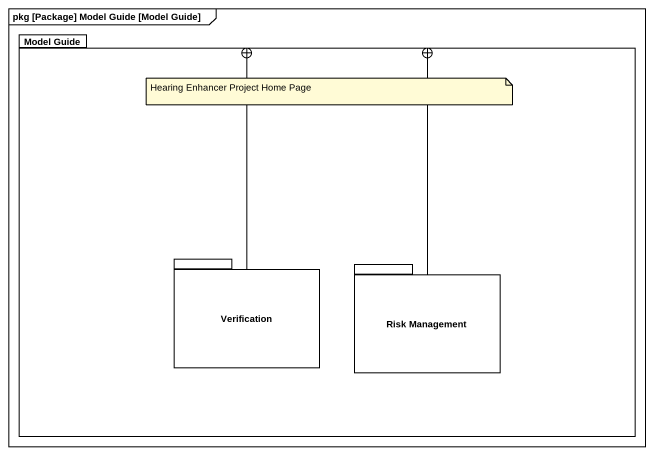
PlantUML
@startuml
mainframe pkg [Package] Model Guide [Model Guide]
package "Model Guide" as Model_Guide {
  package Verification {
  }
  package "Risk Management" as Risk_Management {
  }
}
Verification -up-+ Model_Guide
Risk_Management -up-+ Model_Guide
note as N1
  Hearing Enhancer Project Home Page
end note
@enduml
